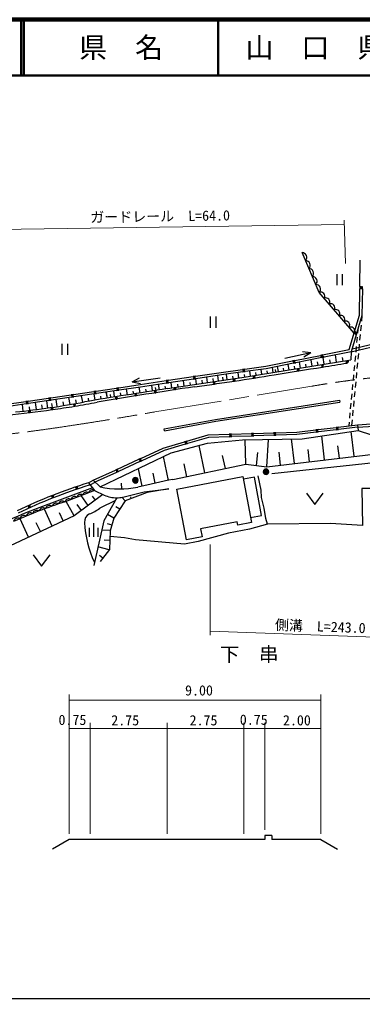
# Model space of a CAD drawing. Units: millimetres, scale not verified. Extents: x 40000 to 680000, y 20000 to 380000.
# Drawn here: x 297475 to 358798, y 205000 to 380000 of the extents above; entities that cross this region are included whole.
import ezdxf
from ezdxf.enums import TextEntityAlignment as Align

# ---------------------------------------------------------------- set-up
doc = ezdxf.new("R2010")
doc.units = ezdxf.units.MM
doc.header["$LTSCALE"] = 1000
doc.linetypes.add('CHAIN', pattern=[18.5, 12, -1.5, 3.5, -1.5])
for name, color, linetype, lineweight in [('M-BGD', 7, 'Continuous', 25), ('M-BMK', 2, 'CHAIN', 13), ('M-STR-HTXT', 7, 'Continuous', 13), ('M-TTL', 2, 'Continuous', 140), ('M-TTL-BAND', 7, 'Continuous', 25), ('M-TTL-LINE', 7, 'Continuous', 50)]:
    doc.layers.add(name, color=color, linetype=linetype, lineweight=lineweight)
doc.layers.add('M-BMK-HTXT', color=7, linetype='Continuous')
doc.layers.add('M-TTL-TXT', color=7, linetype='Continuous')
doc.styles.add('ＭＳ ゴシック', font='')
doc.styles.get('ＭＳ ゴシック').set_extended_font_data('MS Gothic')

msp = doc.modelspace()

# ---------------------------------------------------------------- hatches: boundary and pattern name
at = {"layer": 'M-BGD'}
for points in [[(358343, 331887, 1), (358349, 332287)], [(358798, 332249, 0.41422), (358595, 332052, 0.41422), (358792, 331849)], [(357415, 324278, -0.99999), (357302, 323894)], [(357703, 323666, -0.41422), (357568, 323915, -0.41422), (357817, 324050)], [(346307, 318973, 0.41421), (346542, 318816, 0.41421), (346699, 319052)], [(346867, 318626, 0.41422), (346632, 318783, 0.41422), (346475, 318548)], [(351279, 319968, 0.41421), (351514, 319812, 0.41421), (351671, 320047)], [(351932, 319640, 1), (351540, 319562)], [(356168, 318765, 0.99999), (355818, 318765, 0.41421), (355993, 318590, 0.41421)], [(337338, 317447, 0.41422), (337563, 317276, 0.41422), (337734, 317501)], [(337803, 317056, 0.41421), (337578, 317228, 0.41421), (337407, 317003)], [(347482, 317353, 0.41422), (347307, 317528, 0.41422), (347132, 317353, 0.41422), (347307, 317178, 0.41422)], [(351826, 318054, 0.41421), (351651, 318229, 0.41421), (351476, 318054, 1)], [(323679, 315451, 0.41421), (323907, 315282, 0.41421), (324075, 315510)], [(324140, 315065, 0.41421), (323913, 315233, 0.41421), (323745, 315005)], [(328511, 316176, 0.41421), (328739, 316008, 0.41421), (328907, 316235)], [(328971, 315790, 0.41421), (328744, 315958, 0.41421), (328576, 315731)], [(332479, 315020, 0.41421), (332304, 315195, 0.41421), (332129, 315020, 0.99999)], [(336036, 315538, 0.41422), (335861, 315713, 0.41422), (335686, 315538, 0.41422), (335861, 315363, 0.41422)], [(339588, 316084, 0.41422), (339413, 316259, 0.41422), (339238, 316084, 0.41422), (339413, 315909, 0.41422)], [(310750, 313529, 0.41421), (310977, 313361, 0.41421), (311145, 313588)], [(311207, 313142, 0.41421), (310979, 313311, 0.41421), (310811, 313083)], [(314798, 314127, 0.41421), (315025, 313959, 0.41421), (315194, 314186)], [(315258, 313740, 0.99999), (314862, 313682)], [(321936, 313453, 0.41422), (321761, 313628, 0.41422), (321586, 313453, 0.41422), (321761, 313278, 0.41422)], [(325424, 313998, 0.41422), (325249, 314173, 0.41422), (325074, 313998, 0.41422), (325249, 313823, 0.41422)], [(298604, 311735, 0.41421), (298831, 311566, 0.41421), (298999, 311793)], [(299053, 311346, 0.41421), (298826, 311515, 0.41421), (298657, 311288)], [(302652, 312333, 0.41421), (302879, 312164, 0.41421), (303048, 312391)], [(303104, 311945, 0.99999), (302708, 311886)], [(306701, 312931, 0.41421), (306928, 312763, 0.41421), (307097, 312990)], [(307155, 312543, 0.41421), (306928, 312712, 0.41421), (306760, 312485)], [(314965, 312327, 0.41422), (314790, 312502, 0.41422), (314615, 312327, 0.41422), (314790, 312152, 0.41422)], [(318449, 312897, 0.41421), (318274, 313072, 0.41421), (318099, 312897, 1)], [(299435, 309902, 0.41422), (299260, 310077, 0.41422), (299085, 309902, 0.41422), (299260, 309727, 0.41422)], [(303462, 310433, 0.41422), (303287, 310608, 0.41422), (303112, 310433, 0.41422), (303287, 310258, 0.41422)], [(307478, 311048, 0.99999), (307128, 311048, 0.41421), (307303, 310873, 0.41421)], [(350472, 306669, 1), (350869, 306717)], [(350909, 306268, 1), (350512, 306221)], [(354082, 307098, 1), (354479, 307145)], [(354526, 306698, 0.41421), (354304, 306873, 0.41421), (354129, 306651)], [(326993, 304511, 0.99999), (327377, 304624)], [(334963, 305872, 0.41422), (335169, 305678, 0.41422), (335363, 305884)], [(335425, 305436, 0.41421), (335219, 305630, 0.41421), (335026, 305423)], [(338929, 306000, 1), (339328, 306013)], [(339381, 305565, 0.41421), (339175, 305758, 0.41421), (338982, 305552)], [(342894, 306129, 0.41422), (343100, 305935, 0.41422), (343294, 306142)], [(343337, 305693, 0.41421), (343131, 305886, 0.41421), (342938, 305680)], [(327492, 304189, 0.99999), (327108, 304076)], [(318810, 301387, 0.41421), (319075, 301289, 0.41421), (319174, 301554)], [(319341, 301136, 1), (318978, 300969)], [(314629, 299471, 0.41421), (314894, 299373, 0.41421), (314992, 299638)], [(315170, 299225, 0.41421), (314905, 299323, 0.41421), (314806, 299058)], [(342053, 299165, 0.41421), (341553, 299665, 0.41421), (341053, 299165, 1)], [(318694, 297630, 0.41421), (318194, 298130, 0.41421), (317694, 297630, 1)], [(307828, 296551, -1), (307449, 296423)], [(307591, 295996, -1), (307970, 296124)], [(303524, 294996, -0.41422), (303410, 294737, -0.41422), (303151, 294850)], [(303310, 294429, -0.41421), (303423, 294688, -0.41421), (303682, 294574)], [(299301, 293230, -1), (298936, 293066)], [(299112, 292651, -1), (299476, 292815)]]:
    msp.add_hatch(color=256, dxfattribs=at).paths.add_polyline_path(points)

# ---------------------------------------------------------------- linework, layer by layer
for p, q in [((358349, 332296), (358421, 337004)), ((354193, 334492), (354193, 332492)), ((355193, 334492), (355193, 332492)), ((331572, 326912), (331572, 324912)), ((332572, 326912), (332572, 324912)), ((358719, 327101), (358622, 326074)), ((357979, 324598), (357917, 323946)), ((358555, 325377), (358461, 324382)), ((305041, 322056), (305041, 320056)), ((306041, 322056), (306041, 320056)), ((356801, 320615), (362886, 322036)), ((356948, 321113), (362806, 322531)), ((357851, 323249), (357756, 322254)), ((358394, 323685), (358300, 322689)), ((349562, 320431), (344903, 319378)), ((349562, 320431), (348075, 320621)), ((349562, 320431), (348301, 319620)), ((356801, 320615), (356748, 319162)), ((357690, 321557), (357595, 320561)), ((358072, 320300), (357978, 319305)), ((358233, 321993), (358139, 320997)), ((338008, 316144), (356748, 319162)), ((346708, 319054), (351270, 319967)), ((351531, 319560), (346876, 318628)), ((347704, 317706), (347535, 318760)), ((349785, 318041), (349602, 319174)), ((350864, 318215), (350769, 318802)), ((351943, 318389), (351747, 319603)), ((353061, 318569), (352960, 319197)), ((354180, 318749), (353971, 320048)), ((355341, 318936), (355233, 319608)), ((357529, 319865), (357434, 318869)), ((357911, 318608), (357817, 317612)), ((336720, 315972), (336580, 316870)), ((338789, 316294), (338654, 317163)), ((339811, 316452), (339744, 316880)), ((340832, 316611), (340702, 317451)), ((341841, 316767), (341774, 317195)), ((342849, 316924), (342709, 317794)), ((342849, 316924), (342714, 317795)), ((343306, 316998), (343235, 317441)), ((343764, 317071), (343618, 317976)), ((344731, 317227), (344655, 317698)), ((345698, 317383), (345541, 318361)), ((346701, 317544), (346619, 318053)), ((348745, 317874), (348657, 318420)), ((357368, 318172), (357273, 317177)), ((357750, 316916), (357656, 315920)), ((317622, 315258), (318950, 315956)), ((317622, 315258), (322613, 315936)), ((317622, 315258), (319088, 314939)), ((323924, 314016), (338008, 316144)), ((324084, 315511), (328502, 316175)), ((328567, 315729), (324149, 315066)), ((324724, 314130), (324572, 315134)), ((326939, 314467), (326787, 315464)), ((328043, 314635), (327967, 315132)), ((329147, 314803), (328996, 315794)), ((330060, 315505), (330143, 314956)), ((330887, 316078), (331036, 315091)), ((332025, 315827), (332112, 315253)), ((332857, 316373), (333006, 315388)), ((333772, 316087), (333858, 315517)), ((334623, 315646), (334479, 316574)), ((335671, 315809), (335600, 316266)), ((337754, 316133), (337686, 316575)), ((357207, 316480), (357112, 315484)), ((357589, 315223), (357495, 314228)), ((307106, 312991), (310741, 313528)), ((311154, 313589), (314789, 314126)), ((314853, 313681), (311215, 313143)), ((313173, 312319), (312993, 313405)), ((313173, 312319), (313000, 313406)), ((314479, 312526), (314308, 313601)), ((316762, 312888), (316595, 313943)), ((317894, 313068), (317811, 313590)), ((319026, 313248), (318862, 314281)), ((320149, 313426), (320067, 313938)), ((321271, 313604), (321110, 314617)), ((321271, 313604), (321117, 314618)), ((321888, 313698), (321811, 314204)), ((322505, 313792), (322351, 314802)), ((323615, 313961), (323538, 314464)), ((325832, 314298), (325755, 314799)), ((330249, 314970), (330248, 314971)), ((357046, 314788), (356951, 313792)), ((357428, 313531), (357334, 312535)), ((299008, 311795), (302643, 312332)), ((302699, 311885), (299062, 311348)), ((300482, 310282), (300338, 311524)), ((302294, 311825), (302476, 310552)), ((303057, 312393), (306692, 312930)), ((306751, 312484), (303113, 311946)), ((304223, 310812), (304014, 312071)), ((305371, 310994), (305265, 311632)), ((306518, 311187), (306315, 312413)), ((310802, 313082), (307164, 312545)), ((307645, 311385), (307544, 311991)), ((308770, 311588), (308578, 312749)), ((309880, 311772), (309785, 312343)), ((310990, 311956), (310804, 313080)), ((312082, 312137), (311990, 312690)), ((313826, 312422), (313740, 312963)), ((315621, 312707), (315536, 313240)), ((354697, 311945), (354750, 311599)), ((356885, 313095), (356790, 312100)), ((357267, 311838), (357173, 310843)), ((298136, 310000), (297999, 311177)), ((299310, 310136), (299236, 310772)), ((301427, 311130), (301523, 310419)), ((303215, 311390), (303321, 310675)), ((356724, 311403), (356629, 310407)), ((357107, 310146), (357012, 309151)), ((356402, 308018), (356340, 307366)), ((356563, 309710), (356468, 308715)), ((356946, 308454), (356848, 307427)), ((323399, 306469), (323335, 306813)), ((350878, 306718), (354073, 307097)), ((354129, 306651), (350918, 306269)), ((354526, 306698), (354129, 306651)), ((354488, 307146), (357891, 307551)), ((357945, 307104), (354526, 306698)), ((357344, 301917), (356808, 306384)), ((357891, 307551), (364035, 307989)), ((357891, 307551), (358018, 306538)), ((357945, 307104), (364039, 307539)), ((358018, 306538), (375588, 300753)), ((335372, 305885), (338920, 306000)), ((338973, 305551), (335434, 305437)), ((337029, 304844), (337029, 304844)), ((337945, 300500), (337805, 304883)), ((339337, 306013), (342885, 306129)), ((342928, 305680), (339390, 305565)), ((341701, 300045), (341969, 304947)), ((346624, 300630), (346096, 305025)), ((352036, 301280), (351521, 305574)), ((330614, 298956), (329583, 303845)), ((349330, 300955), (349069, 303127)), ((354690, 301598), (354427, 303789)), ((314992, 299638), (318802, 301384)), ((324128, 297589), (323228, 301859)), ((334279, 299728), (333793, 302036)), ((339823, 300270), (340109, 302599)), ((341675, 300042), (362875, 302581)), ((344162, 300335), (343883, 302659)), ((310629, 297639), (314629, 299471)), ((318970, 300965), (315178, 299228)), ((319378, 296588), (318722, 299703)), ((324896, 297783), (337917, 300495)), ((327371, 298272), (326888, 300562)), ((337917, 300495), (341675, 300042)), ((341701, 300039), (341700, 300045)), ((341701, 300039), (341701, 300045)), ((342612, 298834), (360895, 300835)), ((309817, 297189), (310629, 297639)), ((310629, 297639), (311911, 296445)), ((314798, 299054), (310817, 297230)), ((318194, 297630), (318195, 297630)), ((321753, 297089), (321364, 298935)), ((339468, 298202), (337503, 297827)), ((340770, 291367), (339468, 298202)), ((341553, 299165), (341553, 299165)), ((310516, 296256), (300149, 292439)), ((310869, 295786), (305604, 293788)), ((309817, 297189), (310869, 295786)), ((310104, 296807), (310985, 297307)), ((310869, 295786), (312616, 294975)), ((315664, 297110), (315683, 296091)), ((319754, 295588), (324183, 296133)), ((309772, 293141), (308470, 294891)), ((311053, 294093), (310540, 294783)), ((314605, 294012), (311831, 292639)), ((316366, 293982), (315791, 294598)), ((315927, 294632), (319754, 295588)), ((317289, 294664), (317399, 294375)), ((303308, 289448), (301915, 292449)), ((307253, 291280), (305805, 293864)), ((308533, 292220), (307749, 293275)), ((314700, 292959), (315398, 292502)), ((299082, 287487), (297572, 290740)), ((305301, 290374), (304641, 291796)), ((314331, 290870), (313177, 291506)), ((338804, 290992), (340770, 291367)), ((301195, 288468), (300469, 290031)), ((309956, 287552), (309956, 289152)), ((310756, 287552), (310756, 289952)), ((311556, 287552), (311556, 289152)), ((313141, 289933), (314003, 289693)), ((336421, 290197), (329865, 288948)), ((329865, 288948), (330135, 287529)), ((336535, 289600), (336421, 290197)), ((338981, 290066), (336535, 289600)), ((313701, 288649), (312162, 288719)), ((313516, 285206), (311485, 285714)), ((312590, 286990), (313618, 286940)), ((311776, 284222), (312393, 283747)), ((306353, 233406), (303350, 231673)), ((341353, 233406), (306353, 233406)), ((341353, 234156), (341353, 233406)), ((342603, 234156), (341353, 234156)), ((342603, 234156), (342603, 233406)), ((351353, 233406), (342603, 233406)), ((351353, 233406), (354355, 231673))]:
    msp.add_line(p, q, dxfattribs=at)
for points in [[(357315, 323940), (351090, 331219), (348002, 338343)], [(351680, 320049), (356446, 321003), (358270, 327170), (358343, 331878)], [(358792, 331840), (358719, 327101), (356801, 320615), (351941, 319642)], [(337743, 317502), (341531, 318017), (346298, 318971)], [(346466, 318546), (341606, 317573), (337812, 317058)], [(328916, 316237), (333541, 316931), (337329, 317446)], [(337398, 317001), (333605, 316486), (328980, 315791)], [(315203, 314187), (319045, 314755), (323670, 315449)], [(323736, 315004), (319111, 314310), (315267, 313742)], [(290379, 310816), (294753, 311166), (298595, 311734)], [(323335, 306813), (332525, 308528), (354697, 311945)], [(323399, 306469), (332583, 308183), (354750, 311599)], [(298648, 311287), (294804, 310719), (290407, 310368)], [(311911, 296445), (324596, 302514), (331088, 304268), (337370, 304877), (348038, 305040), (358018, 306538)], [(343303, 306142), (347059, 306264), (350463, 306668)], [(319182, 301558), (323173, 303386), (326985, 304509)], [(327386, 304627), (331198, 305749), (334954, 305871)], [(335017, 305423), (331270, 305301), (327501, 304192)], [(350503, 306220), (347093, 305815), (343346, 305693)], [(327100, 304074), (323331, 302964), (319350, 301140)], [(360895, 300835), (361164, 296155), (358708, 296155), (358813, 289558), (353093, 289909), (341793, 289769)], [(330135, 287529), (327346, 286998), (325618, 296071), (337409, 298317), (338981, 290066)], [(341793, 289769), (341514, 290780), (341233, 292636), (340758, 294539), (340688, 295849), (340142, 298423)], [(324183, 296133), (320297, 295479), (316366, 293982), (314331, 290870), (313699, 288601), (313535, 285232), (311898, 283103)], [(312383, 295083), (307253, 291280), (291779, 284097), (287685, 280307)], [(314877, 294490), (312537, 290381), (310744, 282427)], [(348796, 295331), (350296, 293331), (351796, 295331)], [(341793, 289769), (338574, 288920), (334847, 288156), (329429, 286711), (326949, 286224), (318185, 286959), (316267, 287349), (313650, 287600)], [(299921, 284277), (301421, 282277), (302921, 284277)]]:
    msp.add_lwpolyline(points, dxfattribs=at)
for points in [[(358343, 331887, 1), (358349, 332287)], [(358798, 332249, 0.41422), (358595, 332052, 0.41422), (358792, 331849)], [(357415, 324278, -0.99999), (357302, 323894)], [(357703, 323666, -0.41422), (357568, 323915, -0.41422), (357817, 324050)], [(346307, 318973, 0.41421), (346542, 318816, 0.41421), (346699, 319052)], [(346867, 318626, 0.41422), (346632, 318783, 0.41422), (346475, 318548)], [(351279, 319968, 0.41421), (351514, 319812, 0.41421), (351671, 320047)], [(351932, 319640, 1), (351540, 319562)], [(356168, 318765, 0.99999), (355818, 318765, 0.41421), (355993, 318590, 0.41421)], [(337338, 317447, 0.41422), (337563, 317276, 0.41422), (337734, 317501)], [(337803, 317056, 0.41421), (337578, 317228, 0.41421), (337407, 317003)], [(347482, 317353, 0.41422), (347307, 317528, 0.41422), (347132, 317353, 0.41422), (347307, 317178, 0.41422)], [(351826, 318054, 0.41421), (351651, 318229, 0.41421), (351476, 318054, 1)], [(323679, 315451, 0.41421), (323907, 315282, 0.41421), (324075, 315510)], [(324140, 315065, 0.41421), (323913, 315233, 0.41421), (323745, 315005)], [(328511, 316176, 0.41421), (328739, 316008, 0.41421), (328907, 316235)], [(328971, 315790, 0.41421), (328744, 315958, 0.41421), (328576, 315731)], [(332479, 315020, 0.41421), (332304, 315195, 0.41421), (332129, 315020, 0.99999)], [(336036, 315538, 0.41422), (335861, 315713, 0.41422), (335686, 315538, 0.41422), (335861, 315363, 0.41422)], [(339588, 316084, 0.41422), (339413, 316259, 0.41422), (339238, 316084, 0.41422), (339413, 315909, 0.41422)], [(310750, 313529, 0.41421), (310977, 313361, 0.41421), (311145, 313588)], [(311207, 313142, 0.41421), (310979, 313311, 0.41421), (310811, 313083)], [(314798, 314127, 0.41421), (315025, 313959, 0.41421), (315194, 314186)], [(315258, 313740, 0.99999), (314862, 313682)], [(321936, 313453, 0.41422), (321761, 313628, 0.41422), (321586, 313453, 0.41422), (321761, 313278, 0.41422)], [(325424, 313998, 0.41422), (325249, 314173, 0.41422), (325074, 313998, 0.41422), (325249, 313823, 0.41422)], [(298604, 311735, 0.41421), (298831, 311566, 0.41421), (298999, 311793)], [(299053, 311346, 0.41421), (298826, 311515, 0.41421), (298657, 311288)], [(302652, 312333, 0.41421), (302879, 312164, 0.41421), (303048, 312391)], [(303104, 311945, 0.99999), (302708, 311886)], [(306701, 312931, 0.41421), (306928, 312763, 0.41421), (307097, 312990)], [(307155, 312543, 0.41421), (306928, 312712, 0.41421), (306760, 312485)], [(314965, 312327, 0.41422), (314790, 312502, 0.41422), (314615, 312327, 0.41422), (314790, 312152, 0.41422)], [(318449, 312897, 0.41421), (318274, 313072, 0.41421), (318099, 312897, 1)], [(299435, 309902, 0.41422), (299260, 310077, 0.41422), (299085, 309902, 0.41422), (299260, 309727, 0.41422)], [(303462, 310433, 0.41422), (303287, 310608, 0.41422), (303112, 310433, 0.41422), (303287, 310258, 0.41422)], [(307478, 311048, 0.99999), (307128, 311048, 0.41421), (307303, 310873, 0.41421)], [(350472, 306669, 1), (350869, 306717)], [(350909, 306268, 1), (350512, 306221)], [(354082, 307098, 1), (354479, 307145)], [(354526, 306698, 0.41421), (354304, 306873, 0.41421), (354129, 306651)], [(326993, 304511, 0.99999), (327377, 304624)], [(334963, 305872, 0.41422), (335169, 305678, 0.41422), (335363, 305884)], [(335425, 305436, 0.41421), (335219, 305630, 0.41421), (335026, 305423)], [(338929, 306000, 1), (339328, 306013)], [(339381, 305565, 0.41421), (339175, 305758, 0.41421), (338982, 305552)], [(342894, 306129, 0.41422), (343100, 305935, 0.41422), (343294, 306142)], [(343337, 305693, 0.41421), (343131, 305886, 0.41421), (342938, 305680)], [(327492, 304189, 0.99999), (327108, 304076)], [(318810, 301387, 0.41421), (319075, 301289, 0.41421), (319174, 301554)], [(319341, 301136, 1), (318978, 300969)], [(314629, 299471, 0.41421), (314894, 299373, 0.41421), (314992, 299638)], [(315170, 299225, 0.41421), (314905, 299323, 0.41421), (314806, 299058)], [(342053, 299165, 0.41421), (341553, 299665, 0.41421), (341053, 299165, 1)], [(318694, 297630, 0.41421), (318194, 298130, 0.41421), (317694, 297630, 1)], [(307828, 296551, -1), (307449, 296423)], [(307591, 295996, -1), (307970, 296124)], [(303524, 294996, -0.41422), (303410, 294737, -0.41422), (303151, 294850)], [(303310, 294429, -0.41421), (303423, 294688, -0.41421), (303682, 294574)], [(299301, 293230, -1), (298936, 293066)], [(299112, 292651, -1), (299476, 292815)]]:
    msp.add_lwpolyline(points, format="xyb", close=True, dxfattribs=at)
for centre, radius, start, end in [((347987, 337490), 853, 317.87646, 88.99676), ((348604, 336066), 853, 317.87646, 88.99676), ((349222, 334641), 853, 317.87646, 88.99676), ((349840, 333216), 853, 317.87646, 88.99676), ((350457, 331791), 853, 317.87646, 88.99676), ((351369, 330557), 718, 328.21498, 112.85441), ((352258, 329518), 718, 328.21498, 112.85441), ((353147, 328478), 718, 328.21498, 112.85441), ((354037, 327438), 718, 328.21498, 112.85441), ((354926, 326398), 718, 328.21498, 112.85441), ((355815, 325358), 718, 328.21498, 112.85441), ((356705, 324318), 718, 356.66335, 112.85441), ((-22682, 2620981), 2333326, 279.23248, 279.34054), ((355965, 318937), 350, 279.17852, 9.17852), ((-22810, 2621758), 2334114, 279.01652, 279.23253), ((269577, 758396), 447966, 278.05245, 278.51236), ((269572, 758432), 448003, 278.5123, 279.43206), ((544975, -1121309), 1452246, 98.75521, 99.34779), ((477725, -674153), 999670, 98.56946, 99.5811), ((269578, 758389), 447960, 277.5926, 278.05252), ((282178, 452948), 143836, 275.81005, 280.78424), ((275629, 504613), 196314, 279.29329, 280.47991), ((275627, 504622), 196324, 275.73366, 278.1068), ((275628, 504613), 196314, 278.10675, 279.29337), ((350312, 167087), 133144, 101.00464, 103.75466), ((337105, 208768), 92536, 107.15089, 115.65364), ((337105, 208768), 92086, 107.15089, 115.66131), ((310477, 295232), 678, 54.68697, 166.87658), ((315359, 312911), 16824, 258.17446, 281.29544), ((306265, 293634), 678, 54.68697, 166.87658), ((307318, 294034), 678, 54.68697, 166.87658), ((308371, 294433), 678, 54.68697, 166.87658), ((309424, 294833), 678, 54.68697, 166.87658), ((315115, 301118), 6632, 247.86165, 267.67535), ((314827, 298870), 4378, 270.24277, 284.54938), ((340630, 189520), 110594, 111.4709, 114.88773), ((337750, 195766), 103159, 108.1568, 113.62484), ((300564, 291476), 778, 58.97283, 163.49232), ((301708, 291913), 778, 58.28933, 162.80882), ((302858, 292336), 778, 57.60582, 162.12531), ((304012, 292746), 778, 56.92232, 161.44181), ((305172, 293141), 778, 56.23881, 160.7583), ((305840, 301252), 10491, 293.20844, 304.81898), ((297163, 290085), 778, 61.02335, 165.54284), ((298291, 290562), 778, 60.33984, 164.85933), ((299425, 291026), 778, 59.65634, 164.17583), ((310564, 290259), 1474, 113.58077, 186.92947), ((327423, 290836), 18338, 182.36041, 205.43888)]:
    msp.add_arc(centre, radius, start, end, dxfattribs=at)
at = {"layer": 'M-BMK'}
msp.add_line((321697, 309870), (349754, 314450), dxfattribs=at)
for centre, radius, start, end in [((376819, 160327), 156482, 92.17193, 99.95997), ((214464, 917786), 617302, 278.12195, 280.00376), ((254658, 650891), 347411, 275.09304, 277.77829)]:
    msp.add_arc(centre, radius, start, end, dxfattribs=at)
at = {"layer": 'M-STR-HTXT'}
for p, q in [((292617, 342440), (355555, 343334)), ((355529, 344161), (355774, 336406)), ((331553, 286138), (331553, 269925)), ((331553, 270688), (369766, 269254)), ((306353, 234406), (306353, 259332)), ((351353, 234406), (351353, 259332)), ((306353, 258332), (351353, 258332)), ((306353, 234406), (306353, 254287)), ((310103, 234406), (310103, 254287)), ((323853, 234406), (323853, 254287)), ((337603, 234406), (337603, 254287)), ((341353, 235156), (341353, 254287)), ((351353, 234406), (351353, 254287)), ((306353, 253287), (310103, 253287)), ((310103, 253287), (323853, 253287)), ((323853, 253287), (337603, 253287)), ((337603, 253287), (341353, 253287)), ((341353, 253287), (351353, 253287))]:
    msp.add_line(p, q, dxfattribs=at)
at = {"layer": 'M-TTL'}
msp.add_line((680000, 380000), (40000, 380000), dxfattribs=at)
at = {"layer": 'M-TTL-BAND'}
msp.add_line((40000, 205000), (579000, 205000), dxfattribs=at)
at = {"layer": 'M-TTL-LINE'}
for p, q in [((297750, 380000), (297750, 370000)), ((298250, 380000), (298250, 370000)), ((333000, 380000), (333000, 370000)), ((40000, 370000), (680000, 370000))]:
    msp.add_line(p, q, dxfattribs=at)

# ---------------------------------------------------------------- texts
at = {"layer": 'M-BMK-HTXT', "style": 'ＭＳ ゴシック'}
msp.add_text('下\u3000串', height=2566, dxfattribs=at).set_placement((338533, 264450), align=Align.BOTTOM_CENTER)
at = {"layer": 'M-STR-HTXT', "style": 'ＭＳ ゴシック'}
msp.add_text('ガードレール\u3000L=64.0', height=1833, rotation=0.814, dxfattribs=at).set_placement((322639, 343366), align=Align.BOTTOM_CENTER)
msp.add_text('側溝\u3000L=243.0', height=1833, rotation=357.851, dxfattribs=at).set_placement((343098, 270355), align=Align.BOTTOM_LEFT)
msp.add_text('9.00', height=1833, dxfattribs=at).set_placement((329566, 258608), align=Align.BOTTOM_CENTER)
for s, p in [('0.75', (306931, 254800)), ('2.75', (316371, 254730)), ('2.75', (330373, 254730)), ('0.75', (339357, 254835)), ('2.00', (347077, 254730))]:
    msp.add_text(s, height=1833, dxfattribs=at).set_placement(p, align=Align.MIDDLE_CENTER)
at = {"layer": 'M-TTL-TXT', "style": 'ＭＳ ゴシック'}
for s, p in [('県\u3000名', (315625, 375000)), ('山\u3000口\u3000県', (350375, 375000))]:
    msp.add_text(s, height=3666, dxfattribs=at).set_placement(p, align=Align.MIDDLE_CENTER)

doc.saveas('drawing.dxf')
